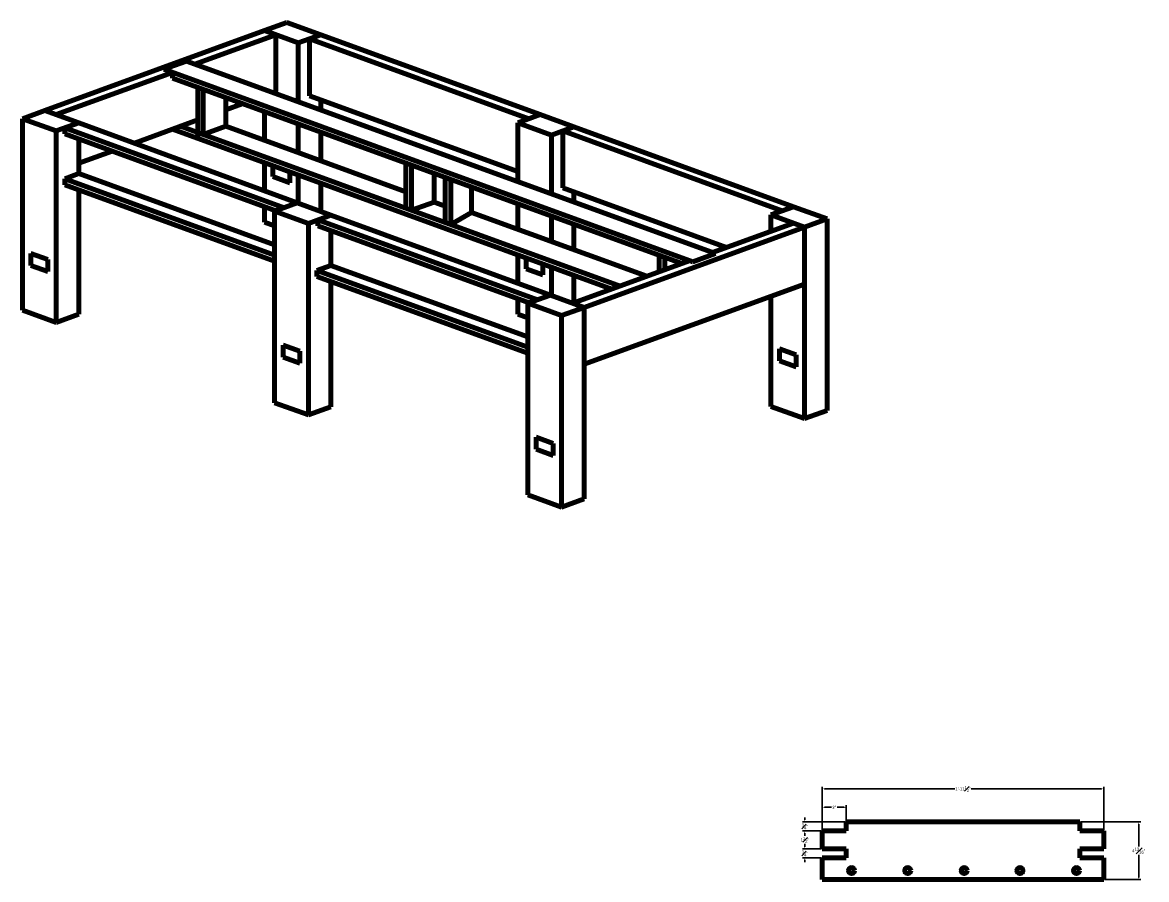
# Model space of a CAD drawing. Header units: inches. Extents: x 13 to 702, y 9 to 351.
# Drawn here: x 454.8 to 548.6, y 279.2 to 350.8 of the extents above; entities that cross this region are included whole.
import ezdxf

# ---------------------------------------------------------------- set-up
doc = ezdxf.new("R2010")
doc.units = ezdxf.units.IN
doc.header["$MEASUREMENT"] = 0
doc.layers.get('0').update_dxf_attribs({"lineweight": 70, "true_color": 0xc2ced6})
doc.layers.add('Dim', color=5, linetype='Continuous')
doc.styles.get("Standard").update_dxf_attribs({"font": 'Arial.ttf'})
doc.dimstyles.new('AnnotativeNickStandard', dxfattribs={"dimscale": 6, "dimtxt": 0.25, "dimasz": 0.18, "dimexe": 0.18, "dimexo": 0.0625, "dimgap": 0.09, "dimtad": 0, "dimtih": 1, "dimtoh": 1, "dimdec": 4, "dimrnd": 0.03125, "dimzin": 0, "dimdsep": 46, "dimlunit": 4, "dimtxsty": 'Standard', "dimcen": 0.09, "dimaunit": 1, "dimadec": 0, "dimazin": 0, "dimtfac": 1, "dimtdec": 4, "dimtofl": 0, "dimtmove": 0, "dimatfit": 3, "dimfxl": 1, "dimfrac": 1, "dimtolj": 1, "dimtzin": 0, "dimarcsym": 0})

# ---------------------------------------------------------------- blocks, each defined once
blk = doc.blocks.new('*D139')
at = {"layer": 'Defpoints', "color": 0, "transparency": 16777216}
for p in [(545.074, 286.789), (521.574, 283.277), (545.074, 283.277)]:
    blk.add_point(p, dxfattribs=at)
at = {"layer": 'Dim', "color": 0, "lineweight": -2, "transparency": 16777216}
for p, q in [((521.574, 283.339), (521.574, 286.969)), ((521.754, 286.789), (532.65, 286.789)), ((544.894, 286.789), (533.998, 286.789)), ((545.074, 283.339), (545.074, 286.969))]:
    blk.add_line(p, q, dxfattribs=at)
at = {"layer": 'Dim', "color": 0, "transparency": 16777216}
for points in [[(521.754, 286.819), (521.754, 286.759), (521.574, 286.789)], [(544.894, 286.819), (544.894, 286.759), (545.074, 286.789)]]:
    blk.add_solid(points, dxfattribs=at)
at = {"layer": 'Dim', "color": 0, "transparency": 16777216, "insert": (533.324, 286.789), "char_height": 0.25, "attachment_point": 5}
blk.add_mtext('\\A1;1\'-11{\\H1.000000x;\\S1#2;}"', dxfattribs=at)
blk = doc.blocks.new('*D140')
at = {"layer": 'Defpoints', "color": 0, "transparency": 16777216}
for p in [(543.074, 284.027), (545.074, 279.214), (547.998, 279.214)]:
    blk.add_point(p, dxfattribs=at)
at = {"layer": 'Dim', "color": 0, "lineweight": -2, "transparency": 16777216}
for p, q in [((543.137, 284.027), (548.178, 284.027)), ((547.998, 283.847), (547.998, 281.963)), ((547.998, 279.394), (547.998, 281.278)), ((545.137, 279.214), (548.178, 279.214))]:
    blk.add_line(p, q, dxfattribs=at)
at = {"layer": 'Dim', "color": 0, "transparency": 16777216}
for points in [[(547.968, 283.847), (548.028, 283.847), (547.998, 284.027)], [(547.968, 279.394), (548.028, 279.394), (547.998, 279.214)]]:
    blk.add_solid(points, dxfattribs=at)
at = {"layer": 'Dim', "color": 0, "transparency": 16777216, "insert": (547.998, 281.62), "char_height": 0.25, "attachment_point": 5}
blk.add_mtext('\\A1;4{\\H1.000000x;\\S13#16;}"', dxfattribs=at)
blk = doc.blocks.new('*D148')
at = {"layer": 'Defpoints', "color": 0, "transparency": 16777216}
for p in [(523.574, 285.247), (523.574, 284.027), (521.574, 283.277)]:
    blk.add_point(p, dxfattribs=at)
at = {"layer": 'Dim', "color": 0, "lineweight": -2, "transparency": 16777216}
for p, q in [((521.574, 283.339), (521.574, 285.427)), ((523.574, 284.089), (523.574, 285.427)), ((521.754, 285.247), (522.336, 285.247)), ((523.394, 285.247), (522.813, 285.247))]:
    blk.add_line(p, q, dxfattribs=at)
at = {"layer": 'Dim', "color": 0, "transparency": 16777216}
for points in [[(521.754, 285.277), (521.754, 285.217), (521.574, 285.247)], [(523.394, 285.277), (523.394, 285.217), (523.574, 285.247)]]:
    blk.add_solid(points, dxfattribs=at)
at = {"layer": 'Dim', "color": 0, "transparency": 16777216, "insert": (522.574, 285.247), "char_height": 0.25, "attachment_point": 5}
blk.add_mtext('\\A1;2"', dxfattribs=at)
blk = doc.blocks.new('*D149')
at = {"layer": 'Defpoints', "color": 0, "transparency": 16777216}
for p in [(521.574, 283.277), (520.11, 281.777), (521.574, 281.777)]:
    blk.add_point(p, dxfattribs=at)
at = {"layer": 'Dim', "color": 0, "lineweight": -2, "transparency": 16777216}
for p, q in [((521.512, 283.277), (519.93, 283.277)), ((520.11, 283.097), (520.11, 282.866)), ((521.512, 281.777), (519.93, 281.777)), ((520.11, 281.957), (520.11, 282.188))]:
    blk.add_line(p, q, dxfattribs=at)
at = {"layer": 'Dim', "color": 0, "transparency": 16777216}
for points in [[(520.08, 283.097), (520.14, 283.097), (520.11, 283.277)], [(520.08, 281.957), (520.14, 281.957), (520.11, 281.777)]]:
    blk.add_solid(points, dxfattribs=at)
at = {"layer": 'Dim', "color": 0, "transparency": 16777216, "insert": (520.11, 282.527), "char_height": 0.25, "attachment_point": 5}
blk.add_mtext('\\A1;1{\\H1.000000x;\\S1#2;}"', dxfattribs=at)
blk = doc.blocks.new('*D150')
at = {"layer": 'Defpoints', "color": 0, "transparency": 16777216}
for p in [(521.574, 281.777), (520.11, 281.027), (521.574, 281.027)]:
    blk.add_point(p, dxfattribs=at)
at = {"layer": 'Dim', "color": 0, "lineweight": -2, "transparency": 16777216}
for p, q in [((521.512, 281.777), (519.93, 281.777)), ((520.11, 281.957), (520.11, 282.137)), ((521.512, 281.027), (519.93, 281.027)), ((520.11, 280.847), (520.11, 280.667))]:
    blk.add_line(p, q, dxfattribs=at)
at = {"layer": 'Dim', "color": 0, "transparency": 16777216}
for points in [[(520.08, 281.957), (520.14, 281.957), (520.11, 281.777)], [(520.08, 280.847), (520.14, 280.847), (520.11, 281.027)]]:
    blk.add_solid(points, dxfattribs=at)
at = {"layer": 'Dim', "color": 0, "transparency": 16777216, "insert": (520.11, 281.402), "char_height": 0.25, "attachment_point": 5}
blk.add_mtext('\\A1;{\\H1.000000x;\\S3#4;}"', dxfattribs=at)
blk = doc.blocks.new('*D151')
at = {"layer": 'Defpoints', "color": 0, "transparency": 16777216}
for p in [(523.574, 284.027), (520.11, 283.277), (521.574, 283.277)]:
    blk.add_point(p, dxfattribs=at)
at = {"layer": 'Dim', "color": 0, "lineweight": -2, "transparency": 16777216}
for p, q in [((520.11, 284.207), (520.11, 284.387)), ((523.512, 284.027), (519.93, 284.027)), ((521.512, 283.277), (519.93, 283.277)), ((520.11, 283.097), (520.11, 282.917))]:
    blk.add_line(p, q, dxfattribs=at)
at = {"layer": 'Dim', "color": 0, "transparency": 16777216}
for points in [[(520.08, 284.207), (520.14, 284.207), (520.11, 284.027)], [(520.08, 283.097), (520.14, 283.097), (520.11, 283.277)]]:
    blk.add_solid(points, dxfattribs=at)
at = {"layer": 'Dim', "color": 0, "transparency": 16777216, "insert": (520.11, 283.652), "char_height": 0.25, "attachment_point": 5}
blk.add_mtext('\\A1;{\\H1.000000x;\\S3#4;}"', dxfattribs=at)

msp = doc.modelspace()

# ---------------------------------------------------------------- linework, layer by layer
for p, q in [((474.99716, 350.13508), (456.67315, 343.46569)), ((474.99716, 350.13508), (476.87655, 350.81912)), ((477.81624, 349.10902), (474.99716, 350.13508)), ((476.87655, 350.81912), (479.69562, 349.79306)), ((469.18688, 347.33627), (475.93685, 349.79306)), ((475.93685, 349.79306), (475.93685, 345.04306)), ((479.69562, 349.79306), (477.81624, 349.10902)), ((478.75593, 349.45104), (497.07994, 342.78165)), ((478.75593, 349.45104), (478.75593, 344.70104)), ((498.01963, 343.12367), (479.69562, 349.79306)), ((477.81624, 344.19544), (477.81624, 349.10902)), ((466.60272, 346.90875), (468.48211, 347.59279)), ((468.48211, 347.59279), (512.64766, 331.51784)), ((457.61285, 343.12367), (467.30749, 346.65223)), ((510.76828, 330.8338), (466.60272, 346.90875)), ((467.30749, 346.65223), (467.30749, 346.15223)), ((509.84648, 330.66931), (467.30749, 346.15223)), ((469.4218, 341.13269), (469.4218, 345.38269)), ((469.89165, 341.46168), (469.89165, 345.21168)), ((471.77103, 342.14572), (471.77103, 344.52764)), ((475.93685, 345.04306), (475.71214, 344.96127)), ((478.75593, 344.70104), (496.14024, 338.37367)), ((473.14588, 344.02723), (471.77103, 343.52683)), ((479.69562, 343.5114), (479.69562, 344.35902)), ((456.67315, 343.46569), (454.79377, 342.78165)), ((454.79377, 342.78165), (457.61285, 341.75559)), ((454.79377, 326.78165), (454.79377, 342.78165)), ((459.49223, 342.43963), (456.67315, 343.46569)), ((469.4218, 342.67178), (464.13811, 340.74867)), ((474.99716, 343.35342), (474.99716, 340.9715)), ((496.14024, 342.43963), (498.01963, 343.12367)), ((500.83871, 342.09761), (498.01963, 343.12367)), ((457.61285, 341.75559), (459.49223, 342.43963)), ((457.61285, 341.75559), (457.61285, 325.75559)), ((457.61285, 341.75559), (457.61285, 341.25559)), ((459.49223, 342.43963), (458.31762, 342.0121)), ((458.31762, 342.0121), (476.64162, 335.34271)), ((458.31762, 342.0121), (458.31762, 341.5121)), ((477.72601, 335.7374), (459.49223, 342.43963)), ((504.00809, 328.54431), (467.30749, 341.90223)), ((467.99436, 342.15223), (469.89165, 341.46168)), ((469.4218, 341.13269), (469.4218, 341.63269)), ((504.69496, 328.79431), (469.4218, 341.63269)), ((469.89165, 341.46168), (471.77103, 342.14572)), ((471.77103, 342.14572), (486.80611, 336.67339)), ((477.81624, 339.94544), (477.81624, 342.32736)), ((479.69562, 339.2614), (479.69562, 341.64332)), ((496.14024, 342.43963), (498.95932, 341.41357)), ((496.14024, 337.52605), (496.14024, 342.43963)), ((498.95932, 341.41357), (500.83871, 342.09761)), ((499.89902, 341.75559), (518.22302, 335.0862)), ((499.89902, 341.75559), (499.89902, 337.00559)), ((519.16271, 335.42822), (500.83871, 342.09761)), ((457.61285, 337.50559), (457.61285, 341.25559)), ((458.31762, 341.5121), (475.95475, 335.09271)), ((459.49223, 338.18963), (459.49223, 341.08458)), ((498.95932, 341.41357), (498.95932, 336.49999)), ((462.27662, 340.07114), (459.49223, 339.05771)), ((474.99716, 339.10342), (474.99716, 336.7963)), ((475.70193, 338.84691), (475.70193, 337.94425)), ((486.80611, 339.05531), (486.80611, 335.30531)), ((487.27596, 335.1343), (487.27596, 338.8843)), ((459.49223, 338.18963), (458.31762, 337.7621)), ((459.49223, 338.18963), (475.84662, 332.23712)), ((475.70193, 337.94425), (477.11147, 337.43122)), ((477.11147, 337.43122), (477.11147, 338.33388)), ((477.81624, 335.77024), (477.81624, 338.07736)), ((489.15535, 335.81834), (489.15535, 338.20026)), ((457.61285, 337.00559), (457.61285, 337.50559)), ((458.31762, 337.7621), (458.31762, 337.2621)), ((458.31762, 337.7621), (475.84662, 331.38207)), ((458.31762, 337.2621), (475.84662, 330.88207)), ((479.69562, 335.02051), (479.69562, 337.39332)), ((490.56488, 337.68723), (490.09504, 337.85824)), ((490.09504, 337.85824), (490.09504, 334.10824)), ((490.56488, 333.93723), (490.56488, 337.68723)), ((492.29694, 334.93723), (492.29694, 337.05682)), ((499.89902, 337.00559), (513.57715, 332.02716)), ((459.49223, 336.83458), (459.49223, 326.43963)), ((500.83871, 336.66357), (500.83871, 335.81595)), ((474.99716, 335.44125), (474.99716, 334.13508)), ((475.84662, 335.05336), (477.72601, 335.7374)), ((480.54509, 334.71134), (477.72601, 335.7374)), ((487.27596, 335.1343), (489.15535, 335.81834)), ((489.15535, 335.81834), (490.09504, 335.47632)), ((496.14024, 333.53838), (496.14024, 335.65797)), ((517.28333, 334.74418), (519.16271, 335.42822)), ((519.16271, 335.42822), (521.98179, 334.40216)), ((474.99716, 334.13508), (475.84662, 333.8259)), ((475.84662, 319.05336), (475.84662, 335.05336)), ((478.6657, 334.02729), (475.84662, 335.05336)), ((478.6657, 334.02729), (480.54509, 334.71134)), ((480.54509, 334.71134), (478.6657, 334.02729)), ((479.4607, 334.31665), (497.78471, 327.64726)), ((479.4607, 334.31665), (479.4607, 333.81665)), ((480.54509, 334.71134), (498.86909, 328.04194)), ((490.56488, 333.93723), (492.29694, 334.93723)), ((492.29694, 334.93723), (506.93473, 329.60951)), ((498.95932, 334.63191), (498.95932, 332.51232)), ((520.10241, 333.71812), (517.28333, 334.74418)), ((517.28333, 334.74418), (517.28333, 333.3761)), ((520.10241, 333.71812), (521.98179, 334.40216)), ((521.98179, 318.40216), (521.98179, 334.40216)), ((478.6657, 334.02729), (478.6657, 333.52729)), ((478.6657, 334.02729), (478.6657, 318.02729)), ((478.6657, 329.77729), (478.6657, 333.52729)), ((479.4607, 333.81665), (497.09784, 327.39726)), ((480.54509, 330.52702), (480.54509, 333.42197)), ((490.09504, 334.10824), (490.56488, 333.93723)), ((500.83871, 333.94787), (500.83871, 331.82828)), ((501.68817, 327.01588), (520.10241, 333.71812)), ((519.16271, 334.06014), (512.41274, 331.60335)), ((520.10241, 333.71812), (520.10241, 317.71812)), ((456.90808, 331.0121), (455.49854, 331.52513)), ((455.49854, 331.52513), (455.49854, 330.52513)), ((496.14024, 329.10084), (496.14024, 331.40797)), ((507.9492, 329.97875), (507.9492, 331.35986)), ((510.76828, 330.8338), (512.64766, 331.51784)), ((455.49854, 330.52513), (456.90808, 330.0121)), ((456.90808, 331.0121), (456.90808, 330.0121)), ((457.61285, 325.75559), (457.61285, 330.75559)), ((480.54509, 330.52702), (479.37047, 330.09949)), ((480.54509, 330.52702), (496.98971, 324.54167)), ((496.84501, 331.15145), (496.84501, 330.2488)), ((498.25455, 329.73577), (498.25455, 330.63842)), ((498.95932, 330.38191), (498.95932, 328.0091)), ((510.53335, 330.91931), (500.74848, 327.3579)), ((508.41904, 331.18885), (508.41904, 330.14976)), ((478.6657, 329.27729), (478.6657, 329.77729)), ((479.37047, 330.09949), (479.37047, 329.59949)), ((479.37047, 330.09949), (496.98971, 323.68661)), ((479.37047, 329.59949), (496.98971, 323.18661)), ((496.84501, 330.2488), (498.25455, 329.73577)), ((500.83871, 329.69787), (500.83871, 327.39074)), ((480.54509, 318.71134), (480.54509, 329.17197)), ((501.68817, 322.26588), (520.10241, 328.96812)), ((496.14024, 326.43963), (496.14024, 327.74579)), ((496.98971, 327.3579), (498.86909, 328.04194)), ((501.68817, 327.01588), (498.86909, 328.04194)), ((517.28333, 327.94206), (517.28333, 318.74418)), ((457.61285, 325.75559), (454.79377, 326.78165)), ((499.80879, 326.33184), (496.98971, 327.3579)), ((496.98971, 327.3579), (496.98971, 311.3579)), ((496.98971, 327.3579), (496.98971, 326.8579)), ((496.98971, 326.8579), (496.98971, 323.1079)), ((499.80879, 326.33184), (501.68817, 327.01588)), ((501.68817, 311.01588), (501.68817, 327.01588)), ((459.49223, 326.43963), (457.61285, 325.75559)), ((496.98971, 326.13045), (496.14024, 326.43963)), ((499.80879, 310.33184), (499.80879, 326.33184)), ((477.96093, 323.34949), (476.55139, 323.86252)), ((476.55139, 323.86252), (476.55139, 322.86252)), ((476.55139, 322.86252), (477.96093, 322.34949)), ((477.96093, 322.34949), (477.96093, 323.34949)), ((496.98971, 323.1079), (496.98971, 322.6079)), ((519.39764, 323.04031), (517.9881, 323.55334)), ((517.9881, 323.55334), (517.9881, 322.55334)), ((519.39764, 322.04031), (519.39764, 323.04031)), ((517.9881, 322.55334), (519.39764, 322.04031)), ((478.6657, 318.02729), (475.84662, 319.05336)), ((478.6657, 318.02729), (480.54509, 318.71134)), ((520.10241, 317.71812), (517.28333, 318.74418)), ((520.10241, 317.71812), (521.98179, 318.40216)), ((499.10402, 315.65404), (497.69448, 316.16707)), ((497.69448, 316.16707), (497.69448, 315.16707)), ((499.10402, 314.65404), (499.10402, 315.65404)), ((497.69448, 315.16707), (499.10402, 314.65404)), ((499.80879, 310.33184), (496.98971, 311.3579)), ((499.80879, 310.33184), (501.68817, 311.01588)), ((523.57426, 283.27671), (523.57426, 284.02671)), ((523.57426, 284.02671), (523.57426, 283.27671)), ((523.57426, 284.02671), (543.07426, 284.02671)), ((543.07426, 283.27671), (543.07426, 284.02671)), ((543.07426, 284.02671), (543.07426, 283.27671)), ((521.57426, 283.27671), (523.57426, 283.27671)), ((521.57426, 281.77671), (521.57426, 283.27671)), ((545.07426, 283.27671), (543.07426, 283.27671)), ((545.07426, 281.77671), (545.07426, 283.27671)), ((521.57426, 281.77671), (523.57426, 281.77671)), ((523.57426, 281.02671), (523.57426, 281.77671)), ((523.57426, 281.77671), (523.57426, 281.02671)), ((545.07426, 281.77671), (543.07426, 281.77671)), ((543.07426, 281.02671), (543.07426, 281.77671)), ((543.07426, 281.77671), (543.07426, 281.02671)), ((521.57426, 281.02671), (523.57426, 281.02671)), ((523.57426, 281.02671), (521.57426, 281.02671)), ((521.57426, 279.21421), (521.57426, 281.02671)), ((545.07426, 281.02671), (543.07426, 281.02671)), ((543.07426, 281.02671), (545.07426, 281.02671)), ((545.07426, 279.21421), (545.07426, 281.02671)), ((521.57426, 279.21421), (545.07426, 279.21421))]:
    msp.add_line(p, q)
for centre in [(524.01795, 279.96421), (528.70545, 279.96421), (533.4242, 279.96421), (538.08045, 279.96421), (542.7992, 279.96421)]:
    msp.add_circle(centre, 0.25)

# ---------------------------------------------------------------- dimensions: what is measured, and where the dimension line sits
at = {"layer": 'Dim'}
for base, p2, picture, middle in [((545.07426, 286.78852), (545.07426, 283.27671), '*D139', (533.32426, 286.78852)), ((523.57426, 285.2469), (523.57426, 284.02671), '*D148', (522.57426, 285.2469))]:
    dim = msp.add_linear_dim(base=base, p1=(521.57426, 283.27671), p2=p2, dimstyle='AnnotativeNickStandard', dxfattribs=at)
    dim.commit()
    dim.dimension.update_dxf_attribs({"geometry": picture, "text_midpoint": middle})
for base, p1, p2, picture, middle in [((520.10954, 283.27671), (523.57426, 284.02671), (521.57426, 283.27671), '*D151', (520.10954, 283.65171)), ((547.99773, 279.21421), (543.07426, 284.02671), (545.07426, 279.21421), '*D140', (547.99773, 281.62046)), ((520.10954, 281.77671), (521.57426, 283.27671), (521.57426, 281.77671), '*D149', (520.10954, 282.52671)), ((520.10954, 281.02671), (521.57426, 281.77671), (521.57426, 281.02671), '*D150', (520.10954, 281.40171))]:
    dim = msp.add_linear_dim(base=base, p1=p1, p2=p2, angle=90, dimstyle='AnnotativeNickStandard', dxfattribs=at)
    dim.commit()
    dim.dimension.update_dxf_attribs({"geometry": picture, "text_midpoint": middle})

doc.saveas('drawing.dxf')
